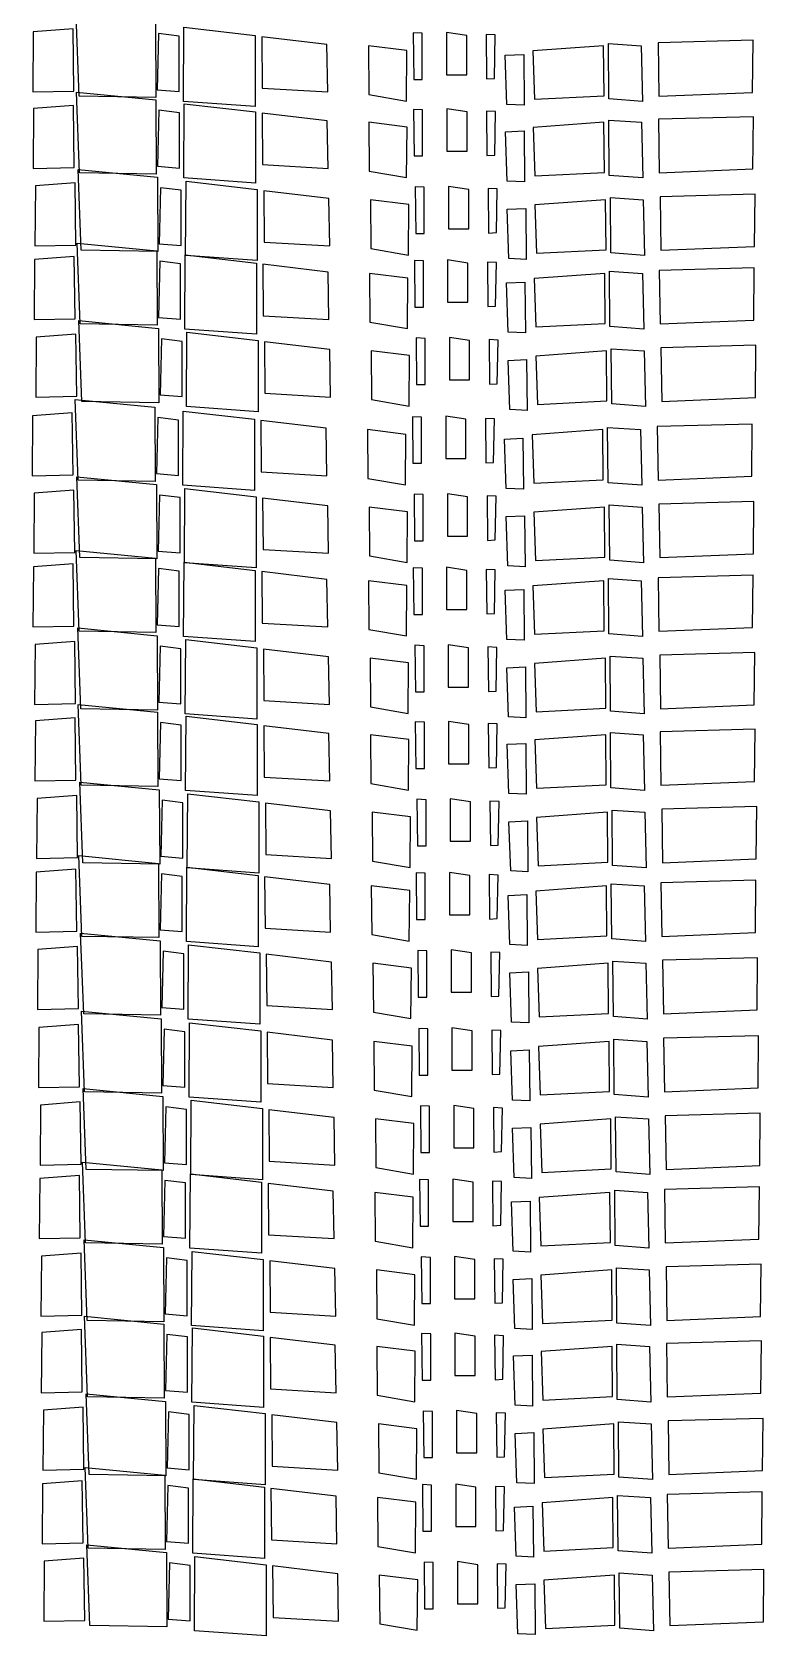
# Model space of a CAD drawing. Extents: x 1 to 156, y 0 to 242.
# Drawn here: x 76.8 to 112.8, y 39.5 to 118.2 of the extents above; entities that cross this region are included whole.
import ezdxf

# ---------------------------------------------------------------- set-up
doc = ezdxf.new("R2010")
doc.units = 0
doc.layers.get('0').update_dxf_attribs({"linetype": 'CONTINUOUS'})

msp = doc.modelspace()

# ---------------------------------------------------------------- linework, layer by layer
at = {"color": 7}
for points in [[(78.984657, 119.053217), (82.886504, 118.671521), (82.907704, 115.024145), (79.133091, 115.087745), (78.984657, 119.053217)], [(76.885294, 118.247409), (76.86411, 115.299817), (78.878652, 115.342217), (78.83622, 118.395833), (76.885294, 118.247409)], [(83.034944, 118.162585), (82.971344, 115.405849), (84.052832, 115.321025), (84.052832, 118.035345), (83.034944, 118.162585)], [(84.28608, 118.480665), (87.785008, 118.077761), (87.785008, 114.578825), (84.264872, 114.833297), (84.28608, 118.480665)], [(95.546288, 118.204993), (95.567488, 115.914777), (95.991608, 115.914777), (95.991608, 118.183793), (95.546288, 118.204993)], [(97.17912, 118.226201), (97.17912, 116.148049), (98.175792, 116.148049), (98.175792, 118.077761), (97.17912, 118.226201)], [(88.103096, 118.014145), (88.124296, 115.490673), (91.34756, 115.299817), (91.30516, 117.632441), (88.103096, 118.014145)], [(93.340896, 117.568825), (93.362096, 115.172585), (95.206992, 114.854497), (95.228192, 117.335561), (93.340896, 117.568825)], [(99.13004, 118.120177), (99.15124, 115.935993), (99.532944, 115.957193), (99.575344, 118.098961), (99.13004, 118.120177)], [(101.420264, 117.314353), (101.50508, 114.939329), (104.919184, 115.108969), (104.897984, 117.568825), (101.420264, 117.314353)], [(105.131248, 117.674849), (106.74288, 117.568825), (106.80648, 114.833297), (105.15244, 114.960521), (105.131248, 117.674849)], [(107.569904, 117.717257), (107.612304, 115.087761), (112.213936, 115.278617), (112.235136, 117.844497), (107.569904, 117.717257)], [(100.063096, 117.102297), (100.974936, 117.144697), (100.996136, 114.642433), (100.147904, 114.684833), (100.063096, 117.102297)], [(79.000926, 115.293401), (82.902768, 114.911705), (82.923968, 111.264329), (79.14936, 111.327929), (79.000926, 115.293401)], [(76.901563, 114.487593), (76.880379, 111.540001), (78.894922, 111.582401), (78.852498, 114.636017), (76.901563, 114.487593)], [(83.051208, 114.402769), (82.987608, 111.646033), (84.069088, 111.561209), (84.069088, 114.275537), (83.051208, 114.402769)], [(84.302344, 114.720849), (87.80128, 114.317945), (87.80128, 110.819009), (84.281144, 111.073473), (84.302344, 114.720849)], [(88.11936, 114.254329), (88.14056, 111.730857), (91.363816, 111.540001), (91.321416, 113.872625), (88.11936, 114.254329)], [(95.562552, 114.445177), (95.583752, 112.154961), (96.007864, 112.154961), (96.007864, 114.423977), (95.562552, 114.445177)], [(97.195392, 114.466385), (97.195392, 112.388233), (98.192056, 112.388233), (98.192056, 114.317945), (97.195392, 114.466385)], [(99.146312, 114.360361), (99.167512, 112.176177), (99.549216, 112.197377), (99.591616, 114.339145), (99.146312, 114.360361)], [(93.357168, 113.809009), (93.378368, 111.412761), (95.223264, 111.094689), (95.244464, 113.575745), (93.357168, 113.809009)], [(101.436528, 113.554537), (101.521352, 111.179505), (104.935456, 111.349153), (104.914256, 113.809009), (101.436528, 113.554537)], [(105.14752, 113.915033), (106.759144, 113.809009), (106.822744, 111.073473), (105.168712, 111.200705), (105.14752, 113.915033)], [(107.586168, 113.957449), (107.628568, 111.327945), (112.2302, 111.518793), (112.2514, 114.084681), (107.586168, 113.957449)], [(100.07936, 113.342489), (100.9912, 113.384889), (101.0124, 110.882617), (100.164168, 110.925017), (100.07936, 113.342489)], [(79.083878, 111.487673), (82.98572, 111.105977), (83.00692, 107.458601), (79.232312, 107.522201), (79.083878, 111.487673)], [(76.984515, 110.681865), (76.963331, 107.734273), (78.977873, 107.776673), (78.935441, 110.830297), (76.984515, 110.681865)], [(83.134168, 110.597041), (83.070568, 107.840305), (84.152056, 107.755481), (84.152056, 110.469809), (83.134168, 110.597041)], [(84.385296, 110.915121), (87.884232, 110.512225), (87.884232, 107.013281), (84.364096, 107.267753), (84.385296, 110.915121)], [(88.202312, 110.448601), (88.223512, 107.925129), (91.446776, 107.734273), (91.404376, 110.066897), (88.202312, 110.448601)], [(95.645504, 110.639457), (95.666704, 108.349233), (96.090816, 108.349233), (96.090816, 110.618249), (95.645504, 110.639457)], [(97.278344, 110.660657), (97.278344, 108.582505), (98.275008, 108.582505), (98.275008, 110.512225), (97.278344, 110.660657)], [(99.229256, 110.554633), (99.250456, 108.370449), (99.63216, 108.391649), (99.67456, 110.533425), (99.229256, 110.554633)], [(93.44012, 110.003289), (93.46132, 107.607041), (95.306216, 107.288961), (95.327416, 109.770017), (93.44012, 110.003289)], [(100.16232, 109.536761), (101.074152, 109.579161), (101.095352, 107.076897), (100.24712, 107.119297), (100.16232, 109.536761)], [(101.51948, 109.748817), (101.604304, 107.373785), (105.018408, 107.543425), (104.997208, 110.003289), (101.51948, 109.748817)], [(105.230472, 110.109313), (106.842096, 110.003289), (106.905696, 107.267753), (105.251656, 107.394985), (105.230472, 110.109313)], [(107.669128, 110.151721), (107.711528, 107.522217), (112.313152, 107.713073), (112.334352, 110.278953), (107.669128, 110.151721)], [(76.943039, 107.066689), (76.921855, 104.119105), (78.936398, 104.161505), (78.893974, 107.215121), (76.943039, 107.066689)], [(79.042402, 107.872505), (82.94424, 107.490801), (82.96544, 103.843425), (79.190828, 103.907025), (79.042402, 107.872505)], [(84.343816, 107.299953), (87.842752, 106.897041), (87.842752, 103.398105), (84.322616, 103.652577), (84.343816, 107.299953)], [(83.092688, 106.981865), (83.029088, 104.225129), (84.110568, 104.140305), (84.110568, 106.854633), (83.092688, 106.981865)], [(88.16084, 106.833425), (88.18204, 104.309945), (91.405304, 104.119105), (91.362904, 106.451721), (88.16084, 106.833425)], [(93.39864, 106.388113), (93.41984, 103.991865), (95.264736, 103.673785), (95.285936, 106.154841), (93.39864, 106.388113)], [(95.604032, 107.024273), (95.625232, 104.734065), (96.049352, 104.734065), (96.049352, 107.003073), (95.604032, 107.024273)], [(97.236864, 107.045481), (97.236864, 104.967329), (98.233528, 104.967329), (98.233528, 106.897041), (97.236864, 107.045481)], [(99.187784, 106.939457), (99.208984, 104.755273), (99.59068, 104.776473), (99.63308, 106.918249), (99.187784, 106.939457)], [(101.477992, 106.133641), (101.562824, 103.758601), (104.976936, 103.928249), (104.955736, 106.388113), (101.477992, 106.133641)], [(105.188992, 106.494129), (106.800616, 106.388113), (106.864216, 103.652577), (105.210176, 103.779817), (105.188992, 106.494129)], [(107.627648, 106.536545), (107.670048, 103.907041), (112.271664, 104.097897), (112.292864, 106.663777), (107.627648, 106.536545)], [(100.12084, 105.921585), (101.03268, 105.963985), (101.05388, 103.461721), (100.205664, 103.504121), (100.12084, 105.921585)], [(79.125354, 104.066777), (83.027192, 103.685081), (83.048392, 100.037697), (79.27378, 100.101297), (79.125354, 104.066777)], [(77.025991, 103.260961), (77.004807, 100.313377), (79.01935, 100.355777), (78.976926, 103.409393), (77.025991, 103.260961)], [(84.426768, 103.494225), (87.925704, 103.091313), (87.925704, 99.592385), (84.405568, 99.846849), (84.426768, 103.494225)], [(95.686976, 103.218553), (95.708176, 100.928337), (96.132288, 100.928337), (96.132288, 103.197345), (95.686976, 103.218553)], [(97.319816, 103.239761), (97.319816, 101.161601), (98.31648, 101.161601), (98.31648, 103.091313), (97.319816, 103.239761)], [(83.175632, 103.176137), (83.112032, 100.419401), (84.19352, 100.334577), (84.19352, 103.048905), (83.175632, 103.176137)], [(88.243784, 103.027697), (88.264984, 100.504217), (91.488248, 100.313377), (91.445848, 102.645993), (88.243784, 103.027697)], [(93.481592, 102.582385), (93.502792, 100.186137), (95.34768, 99.868057), (95.36888, 102.349113), (93.481592, 102.582385)], [(99.270736, 103.133721), (99.291936, 100.949545), (99.67364, 100.970745), (99.71604, 103.112521), (99.270736, 103.133721)], [(101.560952, 102.327921), (101.645776, 99.952873), (105.059888, 100.122521), (105.038688, 102.582385), (101.560952, 102.327921)], [(105.271936, 102.688409), (106.883576, 102.582385), (106.947176, 99.846849), (105.293144, 99.974081), (105.271936, 102.688409)], [(107.7106, 102.730825), (107.753, 100.101321), (112.354632, 100.292161), (112.375832, 102.858049), (107.7106, 102.730825)], [(100.203784, 102.115865), (101.115632, 102.158265), (101.136832, 99.655993), (100.288608, 99.698393), (100.203784, 102.115865)], [(78.945014, 100.198481), (82.846848, 99.816777), (82.868048, 96.169409), (79.09344, 96.233009), (78.945014, 100.198481)], [(76.845651, 99.392665), (76.824467, 96.445081), (78.83901, 96.487481), (78.796586, 99.541097), (76.845651, 99.392665)], [(82.995304, 99.307841), (82.931704, 96.551105), (84.013192, 96.466281), (84.013192, 99.180609), (82.995304, 99.307841)], [(84.246432, 99.625929), (87.745368, 99.223017), (87.745368, 95.724089), (84.225224, 95.978553), (84.246432, 99.625929)], [(95.50664, 99.350257), (95.52784, 97.060049), (95.95196, 97.060049), (95.95196, 99.329049), (95.50664, 99.350257)], [(97.13948, 99.371457), (97.13948, 97.293297), (98.136144, 97.293297), (98.136144, 99.223017), (97.13948, 99.371457)], [(99.090392, 99.265425), (99.111592, 97.081249), (99.493304, 97.102449), (99.535704, 99.244225), (99.090392, 99.265425)], [(88.063448, 99.159401), (88.084648, 96.635929), (91.307912, 96.445081), (91.265512, 98.777705), (88.063448, 99.159401)], [(93.301256, 98.714081), (93.322456, 96.317849), (95.167344, 95.999761), (95.188544, 98.480817), (93.301256, 98.714081)], [(101.380616, 98.459617), (101.465432, 96.084577), (104.879544, 96.254225), (104.858344, 98.714081), (101.380616, 98.459617)], [(105.091608, 98.820113), (106.703232, 98.714081), (106.766832, 95.978553), (105.112792, 96.105793), (105.091608, 98.820113)], [(107.530256, 98.862521), (107.572656, 96.233025), (112.174288, 96.423873), (112.195488, 98.989753), (107.530256, 98.862521)], [(100.023456, 98.247561), (100.935296, 98.289961), (100.956496, 95.787689), (100.108272, 95.830089), (100.023456, 98.247561)], [(79.027966, 96.392761), (82.929808, 96.011057), (82.951008, 92.363681), (79.176392, 92.427281), (79.027966, 96.392761)], [(76.928603, 95.586937), (76.907419, 92.639353), (78.921961, 92.681753), (78.879529, 95.735369), (76.928603, 95.586937)], [(83.078256, 95.502121), (83.014656, 92.745377), (84.096144, 92.660553), (84.096144, 95.374881), (83.078256, 95.502121)], [(84.329392, 95.820201), (87.82832, 95.417289), (87.82832, 91.918361), (84.308176, 92.172825), (84.329392, 95.820201)], [(88.1464, 95.353681), (88.1676, 92.830201), (91.390864, 92.639353), (91.348464, 94.971977), (88.1464, 95.353681)], [(95.5896, 95.544529), (95.6108, 93.254321), (96.03492, 93.254321), (96.03492, 95.523321), (95.5896, 95.544529)], [(97.222432, 95.565737), (97.222432, 93.487577), (98.219104, 93.487577), (98.219104, 95.417289), (97.222432, 95.565737)], [(99.173352, 95.459705), (99.194552, 93.275521), (99.576248, 93.296721), (99.618648, 95.438497), (99.173352, 95.459705)], [(93.3842, 94.908353), (93.4054, 92.512121), (95.250288, 92.194033), (95.271488, 94.675097), (93.3842, 94.908353)], [(101.463568, 94.653889), (101.548384, 92.278849), (104.962496, 92.448497), (104.941296, 94.908353), (101.463568, 94.653889)], [(105.17456, 95.014385), (106.786192, 94.908353), (106.849792, 92.172825), (105.195744, 92.300065), (105.17456, 95.014385)], [(107.613208, 95.056801), (107.655608, 92.427297), (112.25724, 92.618145), (112.27844, 95.184033), (107.613208, 95.056801)], [(100.106408, 94.441833), (101.018248, 94.484233), (101.039448, 91.981961), (100.191224, 92.024361), (100.106408, 94.441833)], [(78.986489, 92.777577), (82.888336, 92.395881), (82.909536, 88.748505), (79.13493, 88.812105), (78.986489, 92.777577)], [(84.287904, 92.205025), (87.78684, 91.802121), (87.78684, 88.303185), (84.266704, 88.557649), (84.287904, 92.205025)], [(76.887126, 91.971769), (76.865942, 89.024177), (78.880484, 89.066577), (78.838052, 92.120193), (76.887126, 91.971769)], [(83.036768, 91.886945), (82.973168, 89.130201), (84.054656, 89.045385), (84.054656, 91.759705), (83.036768, 91.886945)], [(88.10492, 91.738505), (88.12612, 89.215033), (91.349384, 89.024177), (91.306984, 91.356801), (88.10492, 91.738505)], [(95.548112, 91.929353), (95.569312, 89.639145), (95.993432, 89.639145), (95.993432, 91.908145), (95.548112, 91.929353)], [(97.180944, 91.950561), (97.180944, 89.872401), (98.177616, 89.872401), (98.177616, 91.802121), (97.180944, 91.950561)], [(99.13188, 91.844529), (99.15308, 89.660345), (99.534784, 89.681545), (99.577184, 91.823313), (99.13188, 91.844529)], [(105.133072, 91.399217), (106.744712, 91.293185), (106.808312, 88.557649), (105.15428, 88.684889), (105.133072, 91.399217)], [(107.571736, 91.441625), (107.614136, 88.812121), (112.21576, 89.002969), (112.23696, 91.568857), (107.571736, 91.441625)], [(93.342728, 91.293185), (93.363928, 88.896937), (95.208824, 88.578857), (95.230024, 91.059921), (93.342728, 91.293185)], [(100.06492, 90.826657), (100.976768, 90.869057), (100.997968, 88.366793), (100.149736, 88.409193), (100.06492, 90.826657)], [(101.422088, 91.038713), (101.506904, 88.663681), (104.921016, 88.833329), (104.899816, 91.293185), (101.422088, 91.038713)], [(76.970079, 88.166041), (76.948895, 85.218449), (78.963438, 85.260849), (78.921014, 88.314465), (76.970079, 88.166041)], [(79.069442, 88.971857), (82.971288, 88.590153), (82.992488, 84.942777), (79.217876, 85.006377), (79.069442, 88.971857)], [(84.370856, 88.399305), (87.869792, 87.996393), (87.869792, 84.497457), (84.349656, 84.751929), (84.370856, 88.399305)], [(83.11972, 88.081217), (83.05612, 85.324481), (84.137608, 85.239657), (84.137608, 87.953985), (83.11972, 88.081217)], [(88.18788, 87.932777), (88.20908, 85.409305), (91.432336, 85.218449), (91.389936, 87.551073), (88.18788, 87.932777)], [(93.42568, 87.487457), (93.44688, 85.091217), (95.291768, 84.773129), (95.312968, 87.254201), (93.42568, 87.487457)], [(95.631072, 88.123625), (95.652272, 85.833417), (96.076376, 85.833417), (96.076376, 88.102417), (95.631072, 88.123625)], [(97.263904, 88.144833), (97.263904, 86.066673), (98.260568, 86.066673), (98.260568, 87.996393), (97.263904, 88.144833)], [(99.214824, 88.038801), (99.236024, 85.854617), (99.61772, 85.875817), (99.66012, 88.017585), (99.214824, 88.038801)], [(101.50504, 87.232985), (101.589864, 84.857953), (105.003968, 85.027601), (104.982768, 87.487457), (101.50504, 87.232985)], [(105.216032, 87.593489), (106.827664, 87.487457), (106.891264, 84.751929), (105.237224, 84.879161), (105.216032, 87.593489)], [(107.654688, 87.635897), (107.697088, 85.006393), (112.29872, 85.197249), (112.31992, 87.763129), (107.654688, 87.635897)], [(100.147872, 87.020929), (101.05972, 87.063329), (101.08092, 84.561065), (100.232688, 84.603465), (100.147872, 87.020929)], [(79.08571, 85.212041), (82.987552, 84.830337), (83.008752, 81.182961), (79.234145, 81.246561), (79.08571, 85.212041)], [(76.986348, 84.406225), (76.965164, 81.458633), (78.979706, 81.501033), (78.937274, 84.554649), (76.986348, 84.406225)], [(83.135992, 84.321401), (83.072392, 81.564665), (84.15388, 81.479841), (84.15388, 84.194161), (83.135992, 84.321401)], [(84.38712, 84.639481), (87.886064, 84.236577), (87.886064, 80.737641), (84.365928, 80.992105), (84.38712, 84.639481)], [(95.647336, 84.363809), (95.668536, 82.073601), (96.092648, 82.073601), (96.092648, 84.342609), (95.647336, 84.363809)], [(97.280168, 84.385017), (97.280168, 82.306865), (98.276832, 82.306865), (98.276832, 84.236577), (97.280168, 84.385017)], [(88.204144, 84.172961), (88.225344, 81.649489), (91.448608, 81.458633), (91.406208, 83.791257), (88.204144, 84.172961)], [(93.441952, 83.727641), (93.463152, 81.331393), (95.308048, 81.013313), (95.329248, 83.494385), (93.441952, 83.727641)], [(99.231096, 84.278993), (99.252296, 82.094809), (99.633992, 82.116009), (99.676392, 84.257769), (99.231096, 84.278993)], [(101.521304, 83.473169), (101.606128, 81.098145), (105.02024, 81.267785), (104.99904, 83.727641), (101.521304, 83.473169)], [(105.232296, 83.833673), (106.843928, 83.727641), (106.907528, 80.992105), (105.253496, 81.119337), (105.232296, 83.833673)], [(107.67096, 83.876081), (107.71336, 81.246577), (112.314976, 81.437433), (112.336176, 84.003313), (107.67096, 83.876081)], [(100.164144, 83.261113), (101.075984, 83.303513), (101.097184, 80.801249), (100.248952, 80.843649), (100.164144, 83.261113)], [(79.168662, 81.406313), (83.070504, 81.024609), (83.091704, 77.377233), (79.317097, 77.440833), (79.168662, 81.406313)], [(77.0693, 80.600505), (77.048116, 77.652905), (79.062658, 77.695305), (79.020234, 80.748929), (77.0693, 80.600505)], [(83.218944, 80.515673), (83.155344, 77.758937), (84.236832, 77.674121), (84.236832, 80.388441), (83.218944, 80.515673)], [(84.470072, 80.833761), (87.969016, 80.430857), (87.969016, 76.931913), (84.44888, 77.186385), (84.470072, 80.833761)], [(88.287096, 80.367233), (88.308296, 77.843761), (91.531552, 77.652905), (91.489152, 79.985529), (88.287096, 80.367233)], [(95.730288, 80.558089), (95.751488, 78.267873), (96.1756, 78.267873), (96.1756, 80.536881), (95.730288, 80.558089)], [(97.36312, 80.579289), (97.36312, 78.501137), (98.359784, 78.501137), (98.359784, 80.430857), (97.36312, 80.579289)], [(99.31404, 80.473265), (99.33524, 78.289081), (99.716944, 78.310281), (99.759344, 80.452057), (99.31404, 80.473265)], [(93.524904, 79.921921), (93.546104, 77.525673), (95.390992, 77.207593), (95.412192, 79.688657), (93.524904, 79.921921)], [(101.604256, 79.667441), (101.689088, 77.292417), (105.103192, 77.462057), (105.081992, 79.921921), (101.604256, 79.667441)], [(105.315248, 80.027945), (106.92688, 79.921921), (106.99048, 77.186385), (105.336448, 77.313609), (105.315248, 80.027945)], [(107.753912, 80.070353), (107.796312, 77.440849), (112.397936, 77.631705), (112.419136, 80.197585), (107.753912, 80.070353)], [(100.247096, 79.455385), (101.158936, 79.497785), (101.180136, 76.995521), (100.331912, 77.037921), (100.247096, 79.455385)], [(79.127181, 77.791137), (83.029024, 77.409433), (83.050224, 73.762065), (79.275618, 73.825665), (79.127181, 77.791137)], [(84.4286, 77.218585), (87.927536, 76.815673), (87.927536, 73.316737), (84.407392, 73.571209), (84.4286, 77.218585)], [(77.027824, 76.985321), (77.00664, 74.037737), (79.021182, 74.080137), (78.97875, 77.133753), (77.027824, 76.985321)], [(83.177472, 76.900505), (83.113872, 74.143761), (84.19536, 74.058937), (84.19536, 76.773273), (83.177472, 76.900505)], [(88.245624, 76.752057), (88.266824, 74.228585), (91.490088, 74.037737), (91.447688, 76.370353), (88.245624, 76.752057)], [(95.688816, 76.942913), (95.710016, 74.652697), (96.134136, 74.652697), (96.134136, 76.921705), (95.688816, 76.942913)], [(97.321648, 76.964113), (97.321648, 74.885961), (98.318312, 74.885961), (98.318312, 76.815673), (97.321648, 76.964113)], [(99.272568, 76.858089), (99.293768, 74.673905), (99.675464, 74.695105), (99.717864, 76.836881), (99.272568, 76.858089)], [(105.273776, 76.412761), (106.8854, 76.306737), (106.949, 73.571209), (105.294952, 73.698441), (105.273776, 76.412761)], [(107.712424, 76.455177), (107.754824, 73.825673), (112.356456, 74.016529), (112.377656, 76.582409), (107.712424, 76.455177)], [(93.483424, 76.306737), (93.504624, 73.910497), (95.34952, 73.592417), (95.37072, 76.073473), (93.483424, 76.306737)], [(100.205624, 75.840209), (101.117464, 75.882609), (101.138664, 73.380345), (100.29044, 73.422745), (100.205624, 75.840209)], [(101.562776, 76.052273), (101.6476, 73.677241), (105.06172, 73.846881), (105.04052, 76.306737), (101.562776, 76.052273)], [(77.110776, 73.179593), (77.089592, 70.232009), (79.104134, 70.274409), (79.061702, 73.328025), (77.110776, 73.179593)], [(79.210138, 73.985409), (83.111976, 73.603705), (83.133176, 69.956337), (79.358571, 70.019937), (79.210138, 73.985409)], [(84.511552, 73.412857), (88.010488, 73.009953), (88.010488, 69.511017), (84.490344, 69.765481), (84.511552, 73.412857)], [(83.260416, 73.094777), (83.196816, 70.338033), (84.278312, 70.253209), (84.278312, 72.967545), (83.260416, 73.094777)], [(88.328568, 72.946329), (88.349768, 70.422857), (91.573032, 70.232009), (91.530632, 72.564625), (88.328568, 72.946329)], [(93.566376, 72.501017), (93.587576, 70.104769), (95.432472, 69.786689), (95.453672, 72.267753), (93.566376, 72.501017)], [(95.771768, 73.137185), (95.792968, 70.846969), (96.217088, 70.846969), (96.217088, 73.115977), (95.771768, 73.137185)], [(97.4046, 73.158393), (97.4046, 71.080241), (98.401264, 71.080241), (98.401264, 73.009953), (97.4046, 73.158393)], [(99.35552, 73.052361), (99.37672, 70.868177), (99.758424, 70.889377), (99.800824, 73.031153), (99.35552, 73.052361)], [(101.645736, 72.246545), (101.730552, 69.871513), (105.144672, 70.041153), (105.123472, 72.501017), (101.645736, 72.246545)], [(105.356728, 72.607033), (106.96836, 72.501017), (107.03196, 69.765481), (105.37792, 69.892713), (105.356728, 72.607033)], [(107.795376, 72.649457), (107.837776, 70.019953), (112.4394, 70.210801), (112.4606, 72.776681), (107.795376, 72.649457)], [(100.288576, 72.034497), (101.200416, 72.076897), (101.221616, 69.574625), (100.373392, 69.617025), (100.288576, 72.034497)], [(79.255274, 70.153273), (83.15712, 69.771569), (83.17832, 66.124193), (79.403721, 66.187793), (79.255274, 70.153273)], [(77.155918, 69.347457), (77.134734, 66.399873), (79.149275, 66.442273), (79.106843, 69.495889), (77.155918, 69.347457)], [(84.556688, 69.580721), (88.055632, 69.177809), (88.055632, 65.678873), (84.535488, 65.933353), (84.556688, 69.580721)], [(97.449736, 69.326257), (97.449736, 67.248089), (98.446408, 67.248089), (98.446408, 69.177809), (97.449736, 69.326257)], [(83.30556, 69.262633), (83.24196, 66.505897), (84.323448, 66.421073), (84.323448, 69.135401), (83.30556, 69.262633)], [(88.373712, 69.114201), (88.394912, 66.590721), (91.618184, 66.399873), (91.575784, 68.732497), (88.373712, 69.114201)], [(93.61152, 68.668873), (93.63272, 66.272641), (95.477616, 65.954545), (95.498816, 68.435617), (93.61152, 68.668873)], [(95.816896, 69.305049), (95.838096, 67.014833), (96.262216, 67.014833), (96.262216, 69.283841), (95.816896, 69.305049)], [(99.400664, 69.220217), (99.421864, 67.036033), (99.803568, 67.057233), (99.845968, 69.199009), (99.400664, 69.220217)], [(101.690872, 68.414409), (101.775696, 66.039369), (105.189808, 66.209017), (105.168608, 68.668873), (101.690872, 68.414409)], [(105.401864, 68.774905), (107.013496, 68.668873), (107.077096, 65.933353), (105.423056, 66.060577), (105.401864, 68.774905)], [(107.84052, 68.817313), (107.88292, 66.187817), (112.484552, 66.378665), (112.505752, 68.944553), (107.84052, 68.817313)], [(100.333712, 68.202353), (101.245552, 68.244753), (101.266752, 65.742481), (100.418528, 65.784881), (100.333712, 68.202353)], [(79.338226, 66.347553), (83.240072, 65.965841), (83.261272, 62.318473), (79.486672, 62.382073), (79.338226, 66.347553)], [(77.23887, 65.541729), (77.217686, 62.594153), (79.232228, 62.636553), (79.189804, 65.690161), (77.23887, 65.541729)], [(83.388512, 65.456913), (83.324912, 62.700169), (84.4064, 62.615337), (84.4064, 65.329673), (83.388512, 65.456913)], [(84.63964, 65.774993), (88.138584, 65.372081), (88.138584, 61.873153), (84.61844, 62.127609), (84.63964, 65.774993)], [(95.899856, 65.499321), (95.921056, 63.209113), (96.345168, 63.209113), (96.345168, 65.478113), (95.899856, 65.499321)], [(97.532688, 65.520529), (97.532688, 63.442369), (98.52936, 63.442369), (98.52936, 65.372081), (97.532688, 65.520529)], [(99.483616, 65.414497), (99.504816, 63.230313), (99.886528, 63.251513), (99.928928, 65.393289), (99.483616, 65.414497)], [(88.456664, 65.308473), (88.477864, 62.784993), (91.701128, 62.594153), (91.658728, 64.926769), (88.456664, 65.308473)], [(93.694472, 64.863145), (93.715672, 62.466905), (95.560568, 62.148825), (95.581768, 64.629889), (93.694472, 64.863145)], [(101.773832, 64.608681), (101.858648, 62.233649), (105.27276, 62.403281), (105.25156, 64.863145), (101.773832, 64.608681)], [(105.484816, 64.969177), (107.096456, 64.863145), (107.160056, 62.127609), (105.506016, 62.254857), (105.484816, 64.969177)], [(107.923472, 65.011593), (107.965872, 62.382089), (112.567496, 62.572937), (112.588696, 65.138825), (107.923472, 65.011593)], [(100.416664, 64.396625), (101.328504, 64.439025), (101.349704, 61.936745), (100.50148, 61.979145), (100.416664, 64.396625)], [(79.29675, 62.732377), (83.198592, 62.350673), (83.219792, 58.703313), (79.445184, 58.766913), (79.29675, 62.732377)], [(77.197387, 61.926553), (77.176203, 58.978961), (79.190745, 59.021361), (79.148313, 62.074985), (77.197387, 61.926553)], [(83.34704, 61.841729), (83.28344, 59.085009), (84.364928, 59.000177), (84.364928, 61.714497), (83.34704, 61.841729)], [(84.598168, 62.159817), (88.097104, 61.756913), (88.097104, 58.257977), (84.57696, 58.512441), (84.598168, 62.159817)], [(88.415192, 61.693297), (88.436392, 59.169817), (91.659664, 58.978961), (91.617264, 61.311593), (88.415192, 61.693297)], [(95.858376, 61.884153), (95.879576, 59.593929), (96.303696, 59.593929), (96.303696, 61.862937), (95.858376, 61.884153)], [(97.491216, 61.905345), (97.491216, 59.827201), (98.48788, 59.827201), (98.48788, 61.756913), (97.491216, 61.905345)], [(99.442136, 61.799329), (99.463336, 59.615137), (99.84504, 59.636337), (99.88744, 61.778097), (99.442136, 61.799329)], [(107.881992, 61.396417), (107.924392, 58.766921), (112.526024, 58.957753), (112.547224, 61.523649), (107.881992, 61.396417)], [(93.652992, 61.247969), (93.674192, 58.851729), (95.519088, 58.533657), (95.540288, 61.014705), (93.652992, 61.247969)], [(100.375192, 60.781449), (101.287032, 60.823849), (101.308232, 58.321585), (100.460008, 58.363985), (100.375192, 60.781449)], [(101.732352, 60.993513), (101.817168, 58.618481), (105.231288, 58.788113), (105.210088, 61.247969), (101.732352, 60.993513)], [(105.443344, 61.354001), (107.054976, 61.247969), (107.118576, 58.512441), (105.464536, 58.639697), (105.443344, 61.354001)], [(79.379702, 58.926649), (83.281552, 58.544961), (83.302752, 54.897577), (79.528147, 54.961177), (79.379702, 58.926649)], [(84.681128, 58.354089), (88.180056, 57.951185), (88.180056, 54.452249), (84.659912, 54.706729), (84.681128, 58.354089)], [(77.280339, 58.120841), (77.259155, 55.173257), (79.273698, 55.215657), (79.231266, 58.269281), (77.280339, 58.120841)], [(83.429992, 58.036017), (83.366392, 55.279273), (84.44788, 55.194465), (84.44788, 57.908785), (83.429992, 58.036017)], [(88.498144, 57.887569), (88.519344, 55.364097), (91.742616, 55.173257), (91.700216, 57.505873), (88.498144, 57.887569)], [(95.941336, 58.078417), (95.962536, 55.788217), (96.386656, 55.788217), (96.386656, 58.057225), (95.941336, 58.078417)], [(97.574168, 58.099633), (97.574168, 56.021473), (98.57084, 56.021473), (98.57084, 57.951185), (97.574168, 58.099633)], [(99.525096, 57.993609), (99.546296, 55.809433), (99.928008, 55.830633), (99.970408, 57.972409), (99.525096, 57.993609)], [(105.526296, 57.548281), (107.137928, 57.442257), (107.201528, 54.706729), (105.54748, 54.833961), (105.526296, 57.548281)], [(107.964944, 57.590705), (108.007344, 54.961193), (112.608976, 55.152041), (112.630176, 57.717937), (107.964944, 57.590705)], [(93.735936, 57.442257), (93.757136, 55.046017), (95.602032, 54.727929), (95.623232, 57.208993), (93.735936, 57.442257)], [(100.458144, 56.975745), (101.369984, 57.018145), (101.391184, 54.515865), (100.54296, 54.558265), (100.458144, 56.975745)], [(101.815304, 57.187777), (101.90012, 54.812753), (105.31424, 54.982401), (105.29304, 57.442257), (101.815304, 57.187777)], [(79.395971, 55.166841), (83.297808, 54.785137), (83.319008, 51.137761), (79.544398, 51.201361), (79.395971, 55.166841)], [(77.296609, 54.361025), (77.275425, 51.413441), (79.289966, 51.455841), (79.247534, 54.509465), (77.296609, 54.361025)], [(84.697392, 54.594273), (88.196328, 54.191377), (88.196328, 50.692433), (84.676184, 50.946921), (84.697392, 54.594273)], [(83.446256, 54.276201), (83.382656, 51.519465), (84.464136, 51.434633), (84.464136, 54.148969), (83.446256, 54.276201)], [(88.514416, 54.127753), (88.535616, 51.604281), (91.758872, 51.413441), (91.716472, 53.746057), (88.514416, 54.127753)], [(93.752208, 53.682449), (93.773408, 51.286209), (95.618304, 50.968113), (95.639504, 53.449169), (93.752208, 53.682449)], [(95.9576, 54.318609), (95.9788, 52.028401), (96.402912, 52.028401), (96.402912, 54.297409), (95.9576, 54.318609)], [(97.59044, 54.339817), (97.59044, 52.261657), (98.587104, 52.261657), (98.587104, 54.191377), (97.59044, 54.339817)], [(99.54136, 54.233793), (99.56256, 52.049601), (99.944256, 52.070801), (99.986656, 54.212585), (99.54136, 54.233793)], [(101.831568, 53.427969), (101.916392, 51.052937), (105.330512, 51.222577), (105.309312, 53.682449), (101.831568, 53.427969)], [(105.542568, 53.788465), (107.154192, 53.682449), (107.217792, 50.946921), (105.563752, 51.074153), (105.542568, 53.788465)], [(107.981208, 53.830873), (108.023608, 51.201377), (112.62524, 51.392225), (112.64644, 53.958121), (107.981208, 53.830873)], [(100.474408, 53.215913), (101.386248, 53.258313), (101.407448, 50.756025), (100.559216, 50.798425), (100.474408, 53.215913)], [(79.478922, 51.361105), (83.380768, 50.979417), (83.401968, 47.332033), (79.627362, 47.395633), (79.478922, 51.361105)], [(77.37956, 50.555297), (77.358376, 47.607713), (79.372918, 47.650113), (79.330486, 50.703737), (77.37956, 50.555297)], [(83.529208, 50.470473), (83.465608, 47.713729), (84.547088, 47.628921), (84.547088, 50.343241), (83.529208, 50.470473)], [(84.780344, 50.788569), (88.27928, 50.385649), (88.27928, 46.886705), (84.759136, 47.141185), (84.780344, 50.788569)], [(96.040552, 50.512889), (96.061752, 48.222673), (96.485872, 48.222673), (96.485872, 50.491681), (96.040552, 50.512889)], [(97.673392, 50.534089), (97.673392, 48.455937), (98.670056, 48.455937), (98.670056, 50.385649), (97.673392, 50.534089)], [(99.624312, 50.428065), (99.645512, 48.243889), (100.027216, 48.265089), (100.069616, 50.406865), (99.624312, 50.428065)], [(88.59736, 50.322033), (88.61856, 47.798553), (91.841824, 47.607713), (91.799424, 49.940329), (88.59736, 50.322033)], [(93.83516, 49.876713), (93.85636, 47.480481), (95.701256, 47.162385), (95.722456, 49.643449), (93.83516, 49.876713)], [(101.91452, 49.622257), (101.999344, 47.247209), (105.413464, 47.416857), (105.392264, 49.876713), (101.91452, 49.622257)], [(105.625512, 49.982737), (107.237144, 49.876713), (107.300744, 47.141185), (105.646696, 47.268417), (105.625512, 49.982737)], [(108.064168, 50.025161), (108.106568, 47.395649), (112.708192, 47.586497), (112.729392, 50.152393), (108.064168, 50.025161)], [(100.557368, 49.410201), (101.4692, 49.452601), (101.4904, 46.950329), (100.642176, 46.992729), (100.557368, 49.410201)], [(79.437447, 47.745937), (83.339288, 47.364225), (83.360488, 43.716849), (79.585882, 43.780449), (79.437447, 47.745937)], [(77.338085, 46.940113), (77.316901, 43.992521), (79.331443, 44.034921), (79.289011, 47.088529), (77.338085, 46.940113)], [(83.487736, 46.855297), (83.424136, 44.098553), (84.505624, 44.013729), (84.505624, 46.728065), (83.487736, 46.855297)], [(84.738856, 47.173385), (88.237808, 46.770473), (88.237808, 43.271537), (84.717664, 43.526001), (84.738856, 47.173385)], [(88.55588, 46.706865), (88.57708, 44.183385), (91.800344, 43.992521), (91.757944, 46.325153), (88.55588, 46.706865)], [(95.999072, 46.897705), (96.020272, 44.607481), (96.444384, 44.607481), (96.444384, 46.876497), (95.999072, 46.897705)], [(97.631904, 46.918921), (97.631904, 44.840761), (98.628576, 44.840761), (98.628576, 46.770473), (97.631904, 46.918921)], [(99.582832, 46.812881), (99.604032, 44.628705), (99.985728, 44.649905), (100.028128, 46.791689), (99.582832, 46.812881)], [(108.022696, 46.409977), (108.065096, 43.780489), (112.66672, 43.971329), (112.68792, 46.537209), (108.022696, 46.409977)], [(93.793688, 46.261537), (93.814888, 43.865297), (95.659776, 43.547209), (95.680976, 46.028281), (93.793688, 46.261537)], [(100.51588, 45.795009), (101.427728, 45.837409), (101.448928, 43.335137), (100.600696, 43.377537), (100.51588, 45.795009)], [(101.87304, 46.007073), (101.957872, 43.632041), (105.371976, 43.801673), (105.350776, 46.261537), (101.87304, 46.007073)], [(105.584032, 46.367577), (107.195664, 46.261537), (107.259264, 43.526001), (105.605232, 43.653233), (105.584032, 46.367577)], [(79.520399, 43.940209), (83.42224, 43.558497), (83.44344, 39.911137), (79.668834, 39.974737), (79.520399, 43.940209)], [(84.821816, 43.367657), (88.320752, 42.964745), (88.320752, 39.465809), (84.800616, 39.720273), (84.821816, 43.367657)], [(77.421037, 43.134401), (77.399853, 40.186809), (79.414394, 40.229209), (79.371962, 43.282825), (77.421037, 43.134401)], [(83.570688, 43.049569), (83.507088, 40.292833), (84.588576, 40.208001), (84.588576, 42.922345), (83.570688, 43.049569)], [(88.638832, 42.901129), (88.660032, 40.377657), (91.883296, 40.186809), (91.840896, 42.519441), (88.638832, 42.901129)], [(96.082024, 43.091977), (96.103224, 40.801769), (96.527336, 40.801769), (96.527336, 43.070785), (96.082024, 43.091977)], [(97.714864, 43.113185), (97.714864, 41.035025), (98.711528, 41.035025), (98.711528, 42.964745), (97.714864, 43.113185)], [(99.665784, 43.007153), (99.686984, 40.822969), (100.068688, 40.844249), (100.111088, 42.986025), (99.665784, 43.007153)], [(105.666992, 42.561841), (107.278616, 42.455817), (107.342216, 39.720273), (105.688176, 39.847521), (105.666992, 42.561841)], [(108.105648, 42.604241), (108.148048, 39.974753), (112.74968, 40.165601), (112.77088, 42.731473), (108.105648, 42.604241)], [(93.87664, 42.455817), (93.89784, 40.059561), (95.742728, 39.741481), (95.763928, 42.222545), (93.87664, 42.455817)], [(100.59884, 41.989281), (101.510672, 42.031681), (101.531872, 39.529401), (100.683648, 39.571801), (100.59884, 41.989281)], [(101.956, 42.201345), (102.040824, 39.826305), (105.454928, 39.995945), (105.433728, 42.455817), (101.956, 42.201345)]]:
    msp.add_lwpolyline(points, close=True, dxfattribs=at)

doc.saveas('drawing.dxf')
